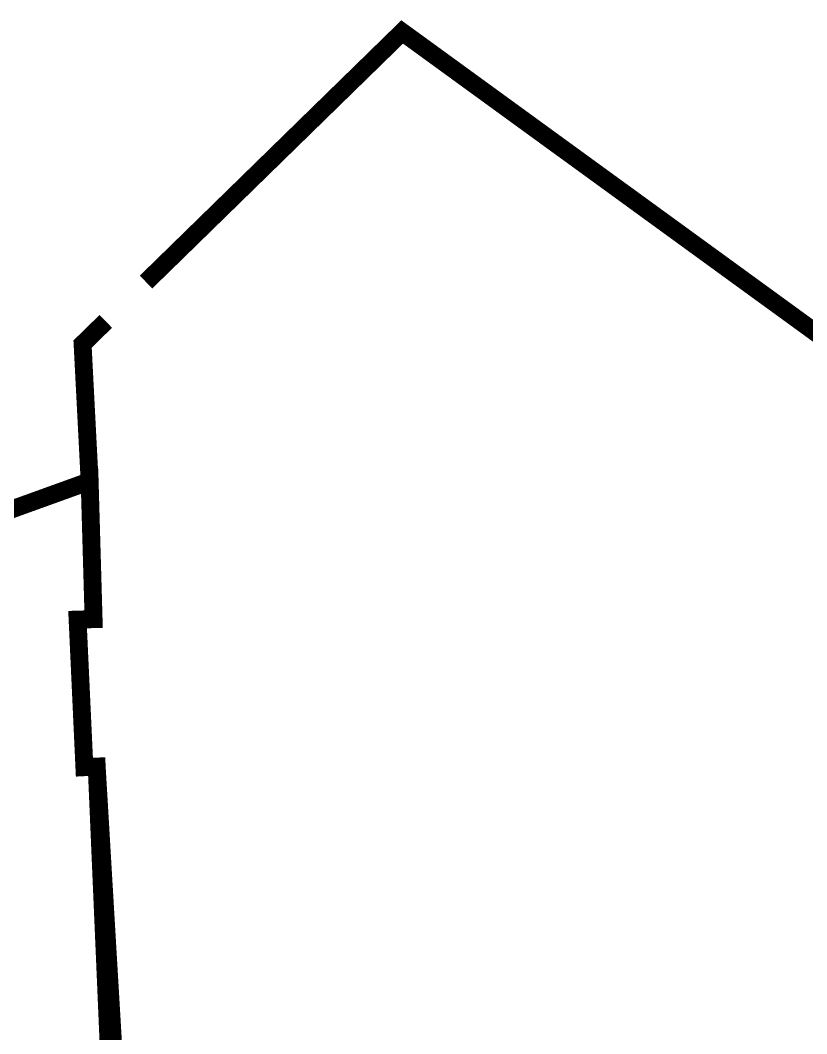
# Model space of a CAD drawing. Header units: metres. Extents: x -21579 to -20728, y 37830 to 38519.
# Drawn here: x -21206.2 to -21140.3, y 38275.3 to 38360.1 of the extents above; entities that cross this region are included whole.
import ezdxf

# ---------------------------------------------------------------- set-up
doc = ezdxf.new("R2010")
doc.units = ezdxf.units.M
doc.linetypes.add('HIDDEN', pattern=[0.375, 0.25, -0.125])
doc.layers.add('_ГП_граница Эт.1', color=212, linetype='Continuous')

msp = doc.modelspace()

# ---------------------------------------------------------------- linework, layer by layer
at = {"layer": '_ГП_граница Эт.1', "color": 1, "linetype": 'HIDDEN', "ltscale": 20, "const_width": 1.5, "flags": 128}
msp.add_lwpolyline([(-21195.685, 38338.211), (-21174.223, 38359.158), (-21113.734, 38315.194), (-21108.527, 38322.367), (-21098.231, 38315.238), (-21015.68, 38256.79), (-21119.752, 38115.529, -0.042035), (-21139.947, 38089.358), (-21139.93, 38089.41), (-21142.353, 38090.59), (-21192.12, 38140.42), (-21193.029, 38142.927), (-21195.005, 38221.206), (-21195.005, 38221.56), (-21197.41, 38221.56), (-21199.06, 38255.9), (-21197.38, 38256.312), (-21199.82, 38297.63), (-21200.85, 38297.58), (-21201.42, 38309.94), (-21200.08, 38309.98), (-21200.41, 38321.53), (-21201.002, 38333.021), (-21199.057, 38334.92)], format="xyb", dxfattribs=at)
at = {"layer": '_ГП_граница Эт.1', "color": 5, "linetype": 'HIDDEN', "ltscale": 20, "const_width": 1.5, "flags": 128}
msp.add_lwpolyline([(-21228.62, 38311.354), (-21301.405, 38287.189), (-21301.405, 38287.189), (-21321.974, 38281.03), (-21332.51, 38077.33), (-21191.76, 37980.1), (-21129.93, 37937.21), (-21054.56, 37885), (-20994.286, 37963.941), (-21148.015, 38078.542), (-21139.93, 38089.41), (-21142.26, 38090.1), (-21192.12, 38140.42), (-21194.49, 38183.83), (-21195.01, 38221.56), (-21196.86, 38221.56), (-21197.41, 38221.56), (-21198.47, 38242.25), (-21199.06, 38255.9), (-21197.38, 38256.312), (-21198.63, 38269.96), (-21199.82, 38297.63), (-21200.85, 38297.58), (-21201.42, 38309.94), (-21200.08, 38309.98), (-21200.41, 38321.53), (-21223.333, 38313.262)], dxfattribs=at)

doc.saveas('drawing.dxf')
